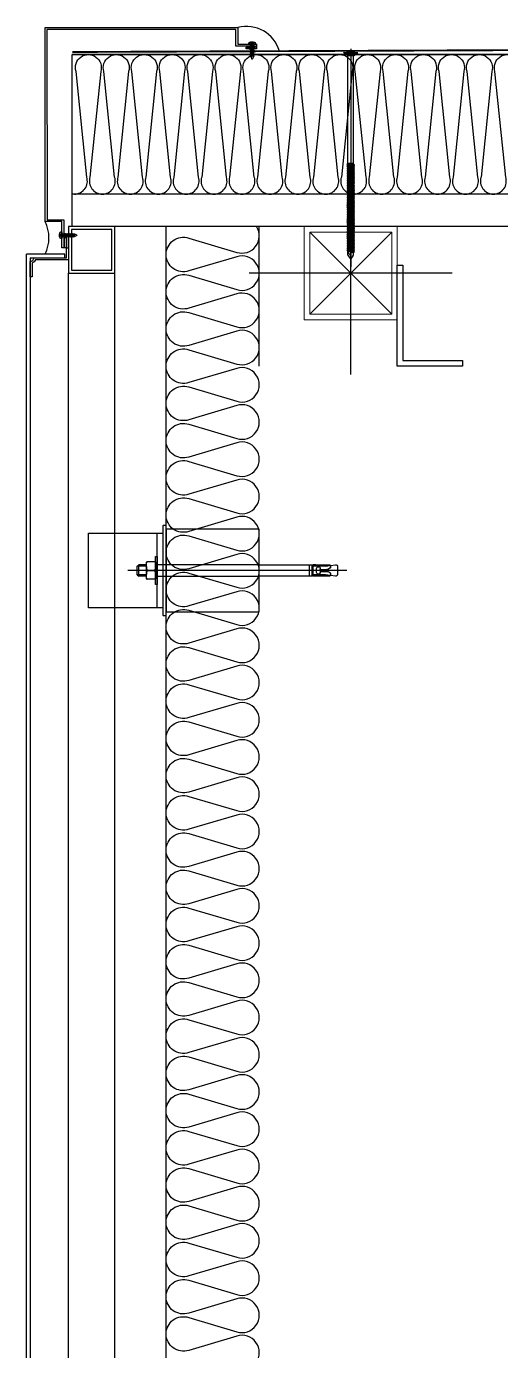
# Model space of a CAD drawing. Header units: millimetres. Extents: x -1320 to 172218, y -4077 to 50350.
# Drawn here: x 19750 to 20259, y 46892 to 48315 of the extents above; entities that cross this region are included whole.
import ezdxf

# ---------------------------------------------------------------- set-up
doc = ezdxf.new("R2010")
doc.units = ezdxf.units.MM
doc.header["$LTSCALE"] = 60
doc.linetypes.add('HIDDEN', pattern=[2, 1, -1])
for name, color, linetype in [('1', 1, 'Continuous'), ('4', 4, 'Continuous'), ('A-ETC-8', 8, 'Continuous'), ('A-FIN', 6, 'Continuous'), ('BOLT', 8, 'Continuous'), ('cen', 1, 'Continuous'), ('DIM', 7, 'Continuous'), ('FLASHING', 3, 'Continuous'), ('INSUL', 8, 'Continuous'), ('ISL', 251, 'Continuous'), ('PANEL', 7, 'Continuous'), ('각파이프', 4, 'Continuous')]:
    doc.layers.add(name, color=color, linetype=linetype)
doc.layers.add('A-WIN', color=4, linetype='Continuous', lineweight=9)
doc.layers.add('NOPLOT', color=191, linetype='Continuous', plot=False)

# ---------------------------------------------------------------- blocks, each defined once
blk = doc.blocks.new('A$Cae507117')
at = {"layer": 'A-ETC-8'}
for points in [[(-50, 0), (-50, -50), (0, -50), (0, 0)], [(-46.8, -3.2), (-46.8, -46.8), (-3.2, -46.8), (-3.2, -3.2)]]:
    blk.add_lwpolyline(points, close=True, dxfattribs=at)
blk = doc.blocks.new('sq100')
at = {"layer": 'A-WIN', "color": 1}
for p, q in [((6038.6, -597309.5), (6126.6, -597397.5)), ((6126.6, -597309.5), (6038.6, -597397.5))]:
    blk.add_line(p, q, dxfattribs=at)
at = {"layer": 'A-WIN'}
for points in [[(6032.6, -597303.5), (6132.6, -597303.5), (6132.6, -597403.5), (6032.6, -597403.5)], [(6038.6, -597309.5), (6126.6, -597309.5), (6126.6, -597397.5), (6038.6, -597397.5)]]:
    blk.add_lwpolyline(points, close=True, dxfattribs=at)
at = {"layer": 'NOPLOT'}
for p, q in [((6082.6, -597462.5), (6082.6, -597244.5)), ((5973.7, -597353.5), (6191.6, -597353.5))]:
    blk.add_line(p, q, dxfattribs=at)
blk = doc.blocks.new('sb-200 (flat)')
at = {"layer": 'BOLT'}
for p, q in [((-7.7, 210.4), (7.7, 210.4)), ((-3, 206.8), (-7.7, 210.4)), ((-2.7, 206.8), (-7.5, 210.4)), ((-3, 91.3), (-3, 206.8)), ((3, 206.8), (-3, 206.8)), ((2.7, 206.8), (7.5, 210.4)), ((3, 206.8), (7.7, 210.4)), ((3, 90.5), (3, 206.8)), ((4, 87.9), (-4, 91.3)), ((4, 86.1), (-4, 89.5)), ((4, 84.2), (-4, 87.7)), ((4, 82.4), (-4, 85.8)), ((-3, 91.5), (3, 91.5)), ((-3, 89.5), (-3, 90.5)), ((-3, 89.5), (-3, 90.5)), ((-3, 87.7), (-3, 88.7)), ((-3, 85.8), (-3, 86.9)), ((4, 89.7), (-0.1, 91.5)), ((3, 88.7), (3, 89.7)), ((3, 86.9), (3, 87.9)), ((3, 85), (3, 86.1)), ((4, 80.6), (-4, 84)), ((4, 78.7), (-4, 82.2)), ((4, 76.9), (-4, 80.3)), ((4, 75.1), (-4, 78.5)), ((4, 73.2), (-4, 76.7)), ((4, 71.4), (-4, 74.8)), ((4, 69.6), (-4, 73)), ((4, 67.7), (-4, 71.2)), ((-3, 84), (-3, 85)), ((-3, 82.2), (-3, 83.2)), ((-3, 80.3), (-3, 81.4)), ((-3, 78.5), (-3, 79.5)), ((-3, 76.7), (-3, 77.7)), ((-3, 74.8), (-3, 75.9)), ((-3, 73), (-3, 74)), ((-3, 71.2), (-3, 72.2)), ((3, 83.2), (3, 84.2)), ((3, 81.4), (3, 82.4)), ((3, 81.4), (3, 82.4)), ((3, 79.5), (3, 80.6)), ((3, 77.7), (3, 78.7)), ((3, 75.9), (3, 76.9)), ((3, 74), (3, 75.1)), ((3, 72.2), (3, 73.2)), ((3, 70.4), (3, 71.4)), ((4, 65.9), (-4, 69.3)), ((4, 64.1), (-4, 67.5)), ((4, 62.2), (-4, 65.7)), ((4, 60.4), (-4, 63.8)), ((4, 58.6), (-4, 62)), ((4, 56.7), (-4, 60.2)), ((4, 54.9), (-4, 58.3)), ((-3, 69.3), (-3, 70.4)), ((-3, 67.5), (-3, 68.5)), ((-3, 65.7), (-3, 66.7)), ((-3, 63.8), (-3, 64.9)), ((-3, 62), (-3, 63)), ((-3, 60.2), (-3, 61.2)), ((-3, 58.3), (-3, 59.4)), ((-3, 56.5), (-3, 57.5)), ((3, 68.6), (3, 69.6)), ((3, 66.7), (3, 67.7)), ((3, 64.9), (3, 65.9)), ((3, 63.1), (3, 64.1)), ((3, 61.2), (3, 62.2)), ((3, 59.4), (3, 60.4)), ((3, 57.6), (3, 58.6)), ((4, 53.1), (-4, 56.5)), ((4, 51.2), (-4, 54.7)), ((4, 49.4), (-4, 52.8)), ((4, 47.6), (-4, 51)), ((4, 45.8), (-4, 49.2)), ((4, 43.9), (-4, 47.3)), ((4, 42.1), (-4, 45.5)), ((4, 40.3), (-4, 43.7)), ((-3, 54.7), (-3, 55.7)), ((-3, 51), (-3, 52)), ((-3, 49.2), (-3, 50.2)), ((-3, 47.3), (-3, 48.4)), ((-3, 45.5), (-3, 46.5)), ((-3, 43.7), (-3, 44.7)), ((-3, 41.8), (-3, 42.9)), ((3, 55.7), (3, 56.7)), ((3, 53.9), (3, 54.9)), ((3, 52.1), (3, 53.1)), ((3, 50.2), (3, 51.2)), ((3, 48.4), (3, 49.4)), ((3, 46.6), (3, 47.6)), ((3, 44.7), (3, 45.8)), ((3, 42.9), (3, 43.9)), ((4, 38.4), (-4, 41.8)), ((4, 36.6), (-4, 40)), ((4, 34.8), (-4, 38.2)), ((4, 32.9), (-4, 36.3)), ((4, 31.1), (-4, 34.5)), ((4, 29.3), (-4, 32.7)), ((4, 27.4), (-4, 30.8)), ((4, 25.6), (-4, 29)), ((-3, 40), (-3, 41)), ((-3, 38.2), (-3, 39.2)), ((-3, 36.3), (-3, 37.4)), ((-3, 34.5), (-3, 35.5)), ((-3, 32.7), (-3, 33.7)), ((-3, 30.8), (-3, 31.9)), ((-3, 29), (-3, 30)), ((3, 41.1), (3, 42.1)), ((3, 39.2), (3, 40.3)), ((3, 37.4), (3, 38.4)), ((3, 35.6), (3, 36.6)), ((3, 33.7), (3, 34.8)), ((3, 31.9), (3, 32.9)), ((3, 30.1), (3, 31.1)), ((3, 28.2), (3, 29.3)), ((4, 23.8), (-4, 27.2)), ((4, 21.9), (-4, 25.3)), ((4, 20.1), (-4, 23.5)), ((4, 18.3), (-4, 21.7)), ((4, 16.4), (-4, 19.8)), ((4, 14.6), (-4, 18)), ((4, 12.8), (-4, 16.2)), ((4, 10.9), (-4, 14.3)), ((-3, 27.2), (-3, 28.2)), ((-3, 25.3), (-3, 26.4)), ((-3, 23.5), (-3, 24.5)), ((-3, 21.7), (-3, 22.7)), ((-3, 19.8), (-3, 20.9)), ((-3, 18), (-3, 19)), ((-3, 16.2), (-3, 17.2)), ((-3, 14.3), (-3, 15.4)), ((3, 26.4), (3, 27.4)), ((3, 24.6), (3, 25.6)), ((3, 22.7), (3, 23.8)), ((3, 20.9), (3, 21.9)), ((3, 19.1), (3, 20.1)), ((3, 17.2), (3, 18.3)), ((3, 15.4), (3, 16.4)), ((3, 13.6), (3, 14.6)), ((4, 9.1), (-4, 12.5)), ((4, 7.3), (-4, 10.7)), ((4, 5.4), (-4, 8.8)), ((4, 3.6), (-4, 7)), ((4, 1.8), (-4, 5.2)), ((4, -0.1), (-4, 3.3)), ((4, -1.9), (-4, 1.5)), ((-3, 12.5), (-3, 13.5)), ((-3, 10.7), (-3, 11.7)), ((-3, 8.8), (-3, 9.9)), ((-3, 7), (-3, 8)), ((-3, 5.2), (-3, 6.2)), ((-3, 3.3), (-3, 4.4)), ((-3, 1.5), (-3, 2.5)), ((-3, -0.3), (-3, 0.7)), ((4, 7.3), (-0.1, 9)), ((3, 11.7), (3, 12.8)), ((3, 9.9), (3, 10.9)), ((3, 8.1), (3, 9.1)), ((3, 6.2), (3, 7.3)), ((3, 4.4), (3, 5.4)), ((3, 2.6), (3, 3.6)), ((3, 0.7), (3, 1.8)), ((4, -3.7), (-4, -0.3)), ((-1.1, -3.4), (-4, -2.2)), ((-3, -2.2), (-3, -1.1)), ((-3, -7.2), (-3, -3)), ((3, -1.1), (3, -0.1)), ((3, -2.9), (3, -1.9)), ((3, -7.2), (3, -3.7))]:
    blk.add_line(p, q, dxfattribs=at)
at = {"layer": 'BOLT', "linetype": 'HIDDEN'}
for q in [(-0.5, 209.4), (0.5, 209.4)]:
    blk.add_line((0, 210.4), q, dxfattribs=at)
for points in [[(0.5, 209.4), (4.5, 209.4), (4.5, 210.4), (-4.5, 210.4), (-4.5, 209.4), (-0.5, 209.4)], [(0.5, 210.4), (-0.5, 210.4)], [(-0.5, 209.4), (-0.5, 207.4), (0.5, 207.4), (0.5, 209.4)]]:
    blk.add_lwpolyline(points, dxfattribs=at)
at = {"layer": 'BOLT'}
for points in [[(-4, 91.3), (-3, 90.5), (3, 87.9), (4, 87.9), (3, 88.7), (-3, 91.3)], [(-4, 89.5), (-3, 88.7), (3, 86.1), (4, 86.1), (3, 86.9), (-3, 89.5)], [(-4, 87.7), (-3, 86.9), (3, 84.2), (4, 84.2), (3, 85), (-3, 87.7)], [(-4, 85.8), (-3, 85), (3, 82.4), (4, 82.4), (3, 83.2), (-3, 85.8)], [(-0.1, 91.5), (0.9, 90.7), (3, 89.7), (4, 89.7), (3, 90.5), (0.9, 91.5)], [(-4, 84), (-3, 83.2), (3, 80.6), (4, 80.6), (3, 81.4), (-3, 84)], [(-4, 82.2), (-3, 81.4), (3, 78.7), (4, 78.7), (3, 79.5), (-3, 82.2)], [(-4, 80.3), (-3, 79.5), (3, 76.9), (4, 76.9), (3, 77.7), (-3, 80.3)], [(-4, 78.5), (-3, 77.7), (3, 75.1), (4, 75.1), (3, 75.9), (-3, 78.5)], [(-4, 76.7), (-3, 75.9), (3, 73.2), (4, 73.2), (3, 74), (-3, 76.7)], [(-4, 74.8), (-3, 74), (3, 71.4), (4, 71.4), (3, 72.2), (-3, 74.8)], [(-4, 73), (-3, 72.2), (3, 69.6), (4, 69.6), (3, 70.4), (-3, 73)], [(-4, 71.2), (-3, 70.4), (3, 67.7), (4, 67.7), (3, 68.6), (-3, 71.2)], [(-4, 69.3), (-3, 68.5), (3, 65.9), (4, 65.9), (3, 66.7), (-3, 69.3)], [(-4, 67.5), (-3, 66.7), (3, 64.1), (4, 64.1), (3, 64.9), (-3, 67.5)], [(-4, 65.7), (-3, 64.9), (3, 62.2), (4, 62.2), (3, 63.1), (-3, 65.7)], [(-4, 63.8), (-3, 63), (3, 60.4), (4, 60.4), (3, 61.2), (-3, 63.8)], [(-4, 62), (-3, 61.2), (3, 58.6), (4, 58.6), (3, 59.4), (-3, 62)], [(-4, 60.2), (-3, 59.4), (3, 56.7), (4, 56.7), (3, 57.6), (-3, 60.2)], [(-4, 58.3), (-3, 57.5), (3, 54.9), (4, 54.9), (3, 55.7), (-3, 58.3)], [(-4, 56.5), (-3, 55.7), (3, 53.1), (4, 53.1), (3, 53.9), (-3, 56.5)], [(-4, 54.7), (-3, 53.9), (3, 51.2), (4, 51.2), (3, 52.1), (-3, 54.7)], [(-4, 52.8), (-3, 52), (3, 49.4), (4, 49.4), (3, 50.2), (-3, 52.8)], [(-4, 51), (-3, 50.2), (3, 47.6), (4, 47.6), (3, 48.4), (-3, 51)], [(-4, 49.2), (-3, 48.4), (3, 45.8), (4, 45.8), (3, 46.6), (-3, 49.2)], [(-4, 47.3), (-3, 46.5), (3, 43.9), (4, 43.9), (3, 44.7), (-3, 47.3)], [(-4, 45.5), (-3, 44.7), (3, 42.1), (4, 42.1), (3, 42.9), (-3, 45.5)], [(-4, 43.7), (-3, 42.9), (3, 40.3), (4, 40.3), (3, 41.1), (-3, 43.7)], [(-4, 41.8), (-3, 41), (3, 38.4), (4, 38.4), (3, 39.2), (-3, 41.8)], [(-4, 40), (-3, 39.2), (3, 36.6), (4, 36.6), (3, 37.4), (-3, 40)], [(-4, 38.2), (-3, 37.4), (3, 34.8), (4, 34.8), (3, 35.6), (-3, 38.2)], [(-4, 36.3), (-3, 35.5), (3, 32.9), (4, 32.9), (3, 33.7), (-3, 36.3)], [(-4, 34.5), (-3, 33.7), (3, 31.1), (4, 31.1), (3, 31.9), (-3, 34.5)], [(-4, 32.7), (-3, 31.9), (3, 29.3), (4, 29.3), (3, 30.1), (-3, 32.7)], [(-4, 30.8), (-3, 30), (3, 27.4), (4, 27.4), (3, 28.2), (-3, 30.8)], [(-4, 29), (-3, 28.2), (3, 25.6), (4, 25.6), (3, 26.4), (-3, 29)], [(-4, 27.2), (-3, 26.4), (3, 23.8), (4, 23.8), (3, 24.6), (-3, 27.2)], [(-4, 25.3), (-3, 24.5), (3, 21.9), (4, 21.9), (3, 22.7), (-3, 25.3)], [(-4, 23.5), (-3, 22.7), (3, 20.1), (4, 20.1), (3, 20.9), (-3, 23.5)], [(-4, 21.7), (-3, 20.9), (3, 18.3), (4, 18.3), (3, 19.1), (-3, 21.7)], [(-4, 19.8), (-3, 19), (3, 16.4), (4, 16.4), (3, 17.2), (-3, 19.8)], [(-4, 18), (-3, 17.2), (3, 14.6), (4, 14.6), (3, 15.4), (-3, 18)], [(-4, 16.2), (-3, 15.4), (3, 12.8), (4, 12.8), (3, 13.6), (-3, 16.2)], [(-4, 14.3), (-3, 13.5), (3, 10.9), (4, 10.9), (3, 11.7), (-3, 14.3)], [(-4, 12.5), (-3, 11.7), (3, 9.1), (4, 9.1), (3, 9.9), (-3, 12.5)], [(-4, 10.7), (-3, 9.9), (3, 7.3), (4, 7.3), (3, 8.1), (-3, 10.7)], [(-4, 8.8), (-3, 8), (3, 5.4), (4, 5.4), (3, 6.2), (-3, 8.8)], [(-4, 7), (-3, 6.2), (3, 3.6), (4, 3.6), (3, 4.4), (-3, 7)], [(-4, 5.2), (-3, 4.4), (3, 1.8), (4, 1.8), (3, 2.6), (-3, 5.2)], [(-4, 3.3), (-3, 2.5), (3, -0.1), (4, -0.1), (3, 0.7), (-3, 3.3)], [(-4, 1.5), (-3, 0.7), (3, -1.9), (4, -1.9), (3, -1.1), (-3, 1.5)], [(-4, -0.3), (-3, -1.1), (3, -3.7), (4, -3.7), (3, -2.9), (-3, -0.3)], [(-4, -2.2), (-3, -3), (-2.1, -3.4), (-1.1, -3.4), (-2.1, -2.6), (-3, -2.2)]]:
    blk.add_lwpolyline(points, close=True, dxfattribs=at)
for points in [[(-3, 89.9), (-4, 89.5), (-3, 90.3)], [(-3, 88.1), (-4, 87.7), (-3, 88.5)], [(-3, 86.2), (-4, 85.8), (-3, 86.6)], [(3, 89.3), (4, 89.7), (3, 88.9)], [(3, 89.3), (4, 89.7), (3, 88.9)], [(3, 87.5), (4, 87.9), (3, 87.1)], [(3, 87.5), (4, 87.9), (3, 87.1)], [(3, 85.7), (4, 86.1), (3, 85.3)], [(3, 85.7), (4, 86.1), (3, 85.3)], [(-3, 84.4), (-4, 84), (-3, 84.8)], [(-3, 82.6), (-4, 82.2), (-3, 83)], [(-3, 80.7), (-4, 80.3), (-3, 81.1)], [(-3, 78.9), (-4, 78.5), (-3, 79.3)], [(-3, 77.1), (-4, 76.7), (-3, 77.5)], [(-3, 75.2), (-4, 74.8), (-3, 75.6)], [(-3, 73.4), (-4, 73), (-3, 73.8)], [(-3, 71.6), (-4, 71.2), (-3, 72)], [(3, 83.8), (4, 84.2), (3, 83.4)], [(3, 83.8), (4, 84.2), (3, 83.4)], [(3, 82), (4, 82.4), (3, 81.6)], [(3, 82), (4, 82.4), (3, 81.6)], [(3, 80.2), (4, 80.6), (3, 79.8)], [(3, 80.2), (4, 80.6), (3, 79.8)], [(3, 78.3), (4, 78.7), (3, 77.9)], [(3, 78.3), (4, 78.7), (3, 77.9)], [(3, 76.5), (4, 76.9), (3, 76.1)], [(3, 76.5), (4, 76.9), (3, 76.1)], [(3, 74.7), (4, 75.1), (3, 74.3)], [(3, 74.7), (4, 75.1), (3, 74.3)], [(3, 72.8), (4, 73.2), (3, 72.4)], [(3, 72.8), (4, 73.2), (3, 72.4)], [(3, 71), (4, 71.4), (3, 70.6)], [(3, 71), (4, 71.4), (3, 70.6)], [(-3, 69.7), (-4, 69.3), (-3, 70.1)], [(-3, 67.9), (-4, 67.5), (-3, 68.3)], [(-3, 66.1), (-4, 65.7), (-3, 66.5)], [(-3, 64.2), (-4, 63.8), (-3, 64.6)], [(-3, 62.4), (-4, 62), (-3, 62.8)], [(-3, 60.6), (-4, 60.2), (-3, 61)], [(-3, 58.7), (-4, 58.3), (-3, 59.1)], [(-3, 56.9), (-4, 56.5), (-3, 57.3)], [(3, 69.2), (4, 69.6), (3, 68.8)], [(3, 69.2), (4, 69.6), (3, 68.8)], [(3, 67.3), (4, 67.7), (3, 66.9)], [(3, 67.3), (4, 67.7), (3, 66.9)], [(3, 65.5), (4, 65.9), (3, 65.1)], [(3, 65.5), (4, 65.9), (3, 65.1)], [(3, 63.7), (4, 64.1), (3, 63.3)], [(3, 63.7), (4, 64.1), (3, 63.3)], [(3, 61.8), (4, 62.2), (3, 61.4)], [(3, 61.8), (4, 62.2), (3, 61.4)], [(3, 60), (4, 60.4), (3, 59.6)], [(3, 60), (4, 60.4), (3, 59.6)], [(3, 58.2), (4, 58.6), (3, 57.8)], [(3, 58.2), (4, 58.6), (3, 57.8)], [(-3, 55.1), (-4, 54.7), (-3, 55.5)], [(-3, 53.2), (-4, 52.8), (-3, 53.6)], [(-3, 51.4), (-4, 51), (-3, 51.8)], [(-3, 49.6), (-4, 49.2), (-3, 50)], [(-3, 47.7), (-4, 47.3), (-3, 48.1)], [(-3, 45.9), (-4, 45.5), (-3, 46.3)], [(-3, 44.1), (-4, 43.7), (-3, 44.5)], [(3, 56.3), (4, 56.7), (3, 55.9)], [(3, 56.3), (4, 56.7), (3, 55.9)], [(3, 54.5), (4, 54.9), (3, 54.1)], [(3, 54.5), (4, 54.9), (3, 54.1)], [(3, 52.7), (4, 53.1), (3, 52.3)], [(3, 52.7), (4, 53.1), (3, 52.3)], [(3, 50.8), (4, 51.2), (3, 50.4)], [(3, 50.8), (4, 51.2), (3, 50.4)], [(3, 49), (4, 49.4), (3, 48.6)], [(3, 49), (4, 49.4), (3, 48.6)], [(3, 47.2), (4, 47.6), (3, 46.8)], [(3, 47.2), (4, 47.6), (3, 46.8)], [(3, 45.3), (4, 45.8), (3, 44.9)], [(3, 45.3), (4, 45.8), (3, 44.9)], [(3, 43.5), (4, 43.9), (3, 43.1)], [(3, 43.5), (4, 43.9), (3, 43.1)], [(-3, 42.2), (-4, 41.8), (-3, 42.6)], [(-3, 40.4), (-4, 40), (-3, 40.8)], [(-3, 38.6), (-4, 38.2), (-3, 39)], [(-3, 36.7), (-4, 36.3), (-3, 37.1)], [(-3, 34.9), (-4, 34.5), (-3, 35.3)], [(-3, 33.1), (-4, 32.7), (-3, 33.5)], [(-3, 31.2), (-4, 30.8), (-3, 31.6)], [(-3, 29.4), (-4, 29), (-3, 29.8)], [(3, 41.7), (4, 42.1), (3, 41.3)], [(3, 41.7), (4, 42.1), (3, 41.3)], [(3, 39.8), (4, 40.3), (3, 39.4)], [(3, 39.8), (4, 40.3), (3, 39.4)], [(3, 38), (4, 38.4), (3, 37.6)], [(3, 38), (4, 38.4), (3, 37.6)], [(3, 36.2), (4, 36.6), (3, 35.8)], [(3, 36.2), (4, 36.6), (3, 35.8)], [(3, 34.4), (4, 34.8), (3, 33.9)], [(3, 34.4), (4, 34.8), (3, 33.9)], [(3, 32.5), (4, 32.9), (3, 32.1)], [(3, 32.5), (4, 32.9), (3, 32.1)], [(3, 30.7), (4, 31.1), (3, 30.3)], [(3, 30.7), (4, 31.1), (3, 30.3)], [(3, 28.9), (4, 29.3), (3, 28.4)], [(3, 28.9), (4, 29.3), (3, 28.4)], [(-3, 27.6), (-4, 27.2), (-3, 28)], [(-3, 25.7), (-4, 25.3), (-3, 26.1)], [(-3, 23.9), (-4, 23.5), (-3, 24.3)], [(-3, 22.1), (-4, 21.7), (-3, 22.5)], [(-3, 20.2), (-4, 19.8), (-3, 20.6)], [(-3, 18.4), (-4, 18), (-3, 18.8)], [(-3, 16.6), (-4, 16.2), (-3, 17)], [(-3, 14.7), (-4, 14.3), (-3, 15.1)], [(3, 27), (4, 27.4), (3, 26.6)], [(3, 27), (4, 27.4), (3, 26.6)], [(3, 25.2), (4, 25.6), (3, 24.8)], [(3, 25.2), (4, 25.6), (3, 24.8)], [(3, 23.4), (4, 23.8), (3, 23)], [(3, 23.4), (4, 23.8), (3, 23)], [(3, 21.5), (4, 21.9), (3, 21.1)], [(3, 21.5), (4, 21.9), (3, 21.1)], [(3, 19.7), (4, 20.1), (3, 19.3)], [(3, 19.7), (4, 20.1), (3, 19.3)], [(3, 17.9), (4, 18.3), (3, 17.5)], [(3, 17.9), (4, 18.3), (3, 17.5)], [(3, 16), (4, 16.4), (3, 15.6)], [(3, 16), (4, 16.4), (3, 15.6)], [(3, 14.2), (4, 14.6), (3, 13.8)], [(3, 14.2), (4, 14.6), (3, 13.8)], [(-3, 12.9), (-4, 12.5), (-3, 13.3)], [(-3, 11.1), (-4, 10.7), (-3, 11.5)], [(-3, 9.2), (-4, 8.8), (-3, 9.6)], [(-3, 7.4), (-4, 7), (-3, 7.8)], [(-3, 5.6), (-4, 5.2), (-3, 6)], [(-3, 3.7), (-4, 3.3), (-3, 4.1)], [(-3, 1.9), (-4, 1.5), (-3, 2.3)], [(-3, 0.1), (-4, -0.3), (-3, 0.5)], [(3, 12.4), (4, 12.8), (3, 12)], [(3, 12.4), (4, 12.8), (3, 12)], [(3, 10.5), (4, 10.9), (3, 10.1)], [(3, 10.5), (4, 10.9), (3, 10.1)], [(3, 8.7), (4, 9.1), (3, 8.3)], [(3, 8.7), (4, 9.1), (3, 8.3)], [(3, 6.9), (4, 7.3), (3, 6.5)], [(3, 6.9), (4, 7.3), (3, 6.5)], [(3, 6.9), (4, 7.3), (3, 6.5)], [(3, 6.9), (4, 7.3), (3, 6.5)], [(3, 5), (4, 5.4), (3, 4.6)], [(3, 5), (4, 5.4), (3, 4.6)], [(3, 3.2), (4, 3.6), (3, 2.8)], [(3, 3.2), (4, 3.6), (3, 2.8)], [(3, 1.4), (4, 1.8), (3, 1)], [(3, 1.4), (4, 1.8), (3, 1)], [(-3, -1.8), (-4, -2.2), (-3, -1.4)], [(3, -5.2), (-1.1, -3.4), (-3, -4.5), (-0.7, -7), (0, -12)], [(-3, -7.2), (0, -12), (3, -7.2)], [(3, -0.5), (4, -0.1), (3, -0.9)], [(3, -0.5), (4, -0.1), (3, -0.9)], [(3, -2.3), (4, -1.9), (3, -2.7)], [(3, -2.3), (4, -1.9), (3, -2.7)], [(3, -4.1), (4, -3.7), (3, -4.5)], [(3, -4.1), (4, -3.7), (3, -4.5)]]:
    blk.add_lwpolyline(points, dxfattribs=at)
at = {"layer": 'cen'}
blk.add_line((0, 214.4), (0, -20), dxfattribs=at)
blk = doc.blocks.new('BBCCCVV')
at = {"layer": '1', "ltscale": 0.2}
for p, q in [((-1.5, 0), (-1.5, -1.3)), ((1.5, 0), (1.5, -0.7)), ((-2, -1.5), (-1.5, -1.3)), ((-2, -1.5), (2, -2.1)), ((-2, -1.6), (-1.5, -1.8)), ((-2, -1.6), (1.9, -2.2)), ((-2, -2.7), (-1.5, -2.5)), ((-2, -2.7), (2, -3.4)), ((-2, -2.8), (-1.5, -3)), ((-2, -2.8), (1.9, -3.5)), ((-2, -3.9), (-1.5, -3.7)), ((-2, -3.9), (2, -4.6)), ((-2, -4), (-1.5, -4.2)), ((-2, -4), (1.9, -4.7)), ((-2, -5.2), (-1.5, -5)), ((-2, -5.2), (2, -5.8)), ((-2, -5.3), (-1.5, -5.5)), ((-2, -5.3), (1.9, -5.9)), ((-2, -6.4), (-1.5, -6.2)), ((-2, -6.4), (2, -7.1)), ((-2, -6.5), (-1.5, -6.7)), ((-2, -6.5), (1.9, -7.2)), ((-2, -7.6), (-1.5, -7.4)), ((-2, -7.6), (2, -8.3)), ((-2, -7.7), (-1.5, -7.9)), ((-2, -7.7), (1.9, -8.4)), ((-2, -8.9), (-1.5, -8.7)), ((-2, -8.9), (2, -9.5)), ((-2, -9), (-1.5, -9.2)), ((-2, -9), (1.9, -9.6)), ((-2, -10.1), (-1.5, -9.9)), ((-2, -10.1), (2, -10.8)), ((-2, -10.2), (-1.5, -10.4)), ((-2, -10.2), (1.9, -10.9)), ((-2, -11.3), (-1.5, -11.1)), ((-2, -11.3), (2, -12)), ((-2, -11.4), (-1.5, -11.6)), ((-2, -11.4), (1.9, -12.1)), ((-2, -12.6), (-1.5, -12.4)), ((-2, -12.6), (1.5, -13.2)), ((-2, -12.7), (-1.5, -12.9)), ((-2, -12.7), (1.3, -13.2)), ((-1.5, -1.3), (1.5, -1.9)), ((-1.5, -1.8), (-1.5, -2.5)), ((-1.5, -1.8), (1.5, -2.4)), ((-1.5, -2.5), (1.5, -3.1)), ((-1.5, -3), (-1.5, -3.7)), ((-1.5, -3), (1.5, -3.6)), ((-1.5, -3.7), (1.5, -4.4)), ((-1.5, -4.2), (-1.5, -5)), ((-1.5, -4.2), (1.5, -4.9)), ((-1.5, -5), (1.5, -5.6)), ((-1.5, -5.5), (-1.5, -6.2)), ((-1.5, -5.5), (1.5, -6.1)), ((-1.5, -6.2), (1.5, -6.8)), ((-1.5, -6.7), (-1.5, -7.4)), ((-1.5, -6.7), (1.5, -7.3)), ((-1.5, -7.4), (1.5, -8.1)), ((-1.5, -7.9), (-1.5, -8.7)), ((-1.5, -7.9), (1.5, -8.6)), ((-1.5, -8.7), (1.5, -9.3)), ((-1.5, -9.2), (-1.5, -9.9)), ((-1.5, -9.2), (1.5, -9.8)), ((-1.5, -9.9), (1.5, -10.5)), ((-1.5, -10.4), (-1.5, -11.1)), ((-1.5, -10.4), (1.5, -11)), ((-1.5, -11.1), (1.5, -11.8)), ((-1.5, -11.6), (-1.5, -12.4)), ((-1.5, -11.6), (1.5, -12.3)), ((-1.5, -12.4), (1.5, -13)), ((-1.5, -12.9), (-1.5, -13.4)), ((-1.5, -12.9), (0, -13.2)), ((-1.5, -13.4), (-0.4, -15.8)), ((-0.1, -0.5), (2, -0.9)), ((-0.1, -0.5), (1.5, -0.7)), ((-0.1, -0.7), (1.9, -1)), ((-0.1, -0.7), (1.5, -1.2)), ((1.5, -13.2), (0, -13.2)), ((1.5, -13.4), (0.4, -15.8)), ((2, -0.8), (1.5, -0.7)), ((2, -1), (1.5, -1.2)), ((1.5, -1.2), (1.5, -1.9)), ((2, -2.1), (1.5, -1.9)), ((2, -2.2), (1.5, -2.4)), ((1.5, -2.4), (1.5, -3.1)), ((2, -3.3), (1.5, -3.1)), ((2, -3.4), (1.5, -3.6)), ((1.5, -3.6), (1.5, -4.4)), ((2, -4.6), (1.5, -4.4)), ((2, -4.7), (1.5, -4.9)), ((1.5, -4.9), (1.5, -5.6)), ((2, -5.8), (1.5, -5.6)), ((2, -5.9), (1.5, -6.1)), ((1.5, -6.1), (1.5, -6.8)), ((2, -7), (1.5, -6.8)), ((2, -7.1), (1.5, -7.3)), ((1.5, -7.3), (1.5, -8.1)), ((2, -8.3), (1.5, -8.1)), ((2, -8.4), (1.5, -8.6)), ((1.5, -8.6), (1.5, -9.3)), ((2, -9.5), (1.5, -9.3)), ((2, -9.6), (1.5, -9.8)), ((1.5, -9.8), (1.5, -10.5)), ((2, -10.7), (1.5, -10.5)), ((2, -10.8), (1.5, -11)), ((1.5, -11), (1.5, -11.8)), ((2, -12), (1.5, -11.8)), ((2, -12.1), (1.5, -12.3)), ((1.5, -12.3), (1.5, -13.4))]:
    blk.add_line(p, q, dxfattribs=at)
blk.add_lwpolyline([(-3.5, 0), (3.5, 0), (3.5, 1, 0.336479), (2.5, 2.2, 0.138717), (-2.5, 2.2, 0.336479), (-3.5, 1)], format="xyb", close=True, dxfattribs=at)
blk.add_lwpolyline([(2.5, 2.2), (2.3, 2), (2.1, 2), (1.8, 1.9), (1.5, 2), (1.3, 2), (1, 2.1), (0.8, 2.1), (0.7, 2.1), (0.6, 2.1), (0.5, 2), (0.5, 1.8), (0.5, 1.6), (0.5, 1.4), (0.5, 1.2), (0.5, 1), (0.5, 0.8), (0.4, 0.7), (0.3, 0.6), (0.1, 0.6), (0, 0.5), (-0.1, 0.6), (-0.3, 0.6), (-0.4, 0.7), (-0.5, 0.8), (-0.5, 1), (-0.5, 1.2), (-0.5, 1.4), (-0.5, 1.6), (-0.5, 1.8), (-0.5, 2), (-0.6, 2.1), (-0.7, 2.1), (-0.8, 2.1), (-1, 2.1), (-1.3, 2), (-1.5, 2), (-1.8, 1.9), (-2.1, 2), (-2.3, 2), (-2.5, 2.2)], dxfattribs=at)
for centre, radius, start, end in [((-1.9, -1.5), 0.0925, 150.0754, 220.1339), ((-1.9, -2.8), 0.0925, 150.0754, 220.1339), ((-1.9, -4), 0.0925, 150.0754, 220.1339), ((-1.9, -5.2), 0.0925, 150.0754, 220.1339), ((-1.9, -6.5), 0.0925, 150.0754, 220.1339), ((-1.9, -7.7), 0.0925, 150.0754, 220.1339), ((-1.9, -8.9), 0.0925, 150.0754, 220.1339), ((-1.9, -10.2), 0.0925, 150.0754, 220.1339), ((-1.9, -11.4), 0.0925, 150.0754, 220.1339), ((-1.9, -12.6), 0.0925, 150.0754, 220.1339), ((0, -0.6), 0.0602, 110.6851, 229.2729), ((1.9, -0.9), 0.0925, 330.0754, 40.1339), ((1.9, -2.2), 0.0925, 330.0754, 40.1339), ((1.9, -3.4), 0.0925, 330.0754, 40.1339), ((1.9, -4.6), 0.0925, 330.0754, 40.1339), ((1.9, -5.8), 0.0925, 330.0754, 40.1339), ((1.9, -7.1), 0.0925, 330.0754, 40.1339), ((1.9, -8.3), 0.0925, 330.0754, 40.1339), ((1.9, -9.5), 0.0925, 330.0754, 40.1339), ((1.9, -10.8), 0.0925, 330.0754, 40.1339), ((1.9, -12), 0.0925, 330.0754, 40.1339), ((0, -15.5), 0.46, 215.1627, 324.8373)]:
    blk.add_arc(centre, radius, start, end, dxfattribs=at)
blk = doc.blocks.new('너트 M12')
for p, q in [((-9, 0), (9, 0)), ((-9.5, -9), (-9.5, -0.5)), ((9, -9.5), (-9, -9.5)), ((0, -8.3), (0, -1.2)), ((9.5, -0.5), (9.5, -9))]:
    blk.add_line(p, q)
for centre, start, end in [((-9, -0.5), 90, 180), ((-9, -9), 180, 270), ((9, -0.5), 0, 90), ((9, -9), 270, 0)]:
    blk.add_arc(centre, 0.5, start, end)
at = {"extrusion": (0, 0, -1)}
for centre, major_axis, ratio, start_param, end_param in [((-4.8, -0.9), (-4.75, 0.31), 0.185359, -0.024388, 3.141593), ((4.8, -0.9), (4.75, 0.31), 0.185108, 3.141593, 6.30754), ((-4.8, -8.6), (4.75, 0.31), 0.187111, 0, 3.166211), ((4.8, -8.6), (-4.75, 0.31), 0.185991, 3.117121, 6.283185)]:
    blk.add_ellipse(centre, major_axis=major_axis, ratio=ratio, start_param=start_param, end_param=end_param, dxfattribs=at)
blk = doc.blocks.new('A$C4fb6b26a')
at = {"layer": 'A-ETC-8'}
for p, q in [((-80, 0), (-80, -80)), ((-277.5, -40), (-42.5, -40)), ((-267.5, -35.5), (-267.5, -44.5)), ((-265.5, -34), (-266, -34)), ((-254.5, -35.5), (-265.5, -34)), ((-260.1, -34.8), (-260.1, -36.5)), ((-259.6, -37.3), (-257.8, -38.5)), ((-259.6, -42.7), (-257.8, -41.5)), ((-244.1, -33.8), (-259.1, -33.8)), ((-249.6, -39), (-256.2, -39)), ((-249.6, -41), (-256.2, -41)), ((-254.5, -35.5), (-240.5, -35.5)), ((-249.1, -38.5), (-249.1, -38)), ((-249.1, -42), (-249.1, -41.5)), ((-245.1, -42), (-245.1, -38)), ((-244.1, -33.8), (-241.1, -33.8)), ((-241.1, -33.8), (-241.1, -46.2)), ((-240.5, -46), (-240.5, -34)), ((-237.5, -34), (-240.5, -34)), ((-237.5, -46), (-237.5, -34)), ((-183.5, -34), (-237.5, -34)), ((-183.5, -34), (-74, -34)), ((-62.5, -34), (-54, -34)), ((-62.5, -35.5), (-52.5, -35.5)), ((-54, -46), (-54, -34)), ((-52.5, -35.5), (-54, -34)), ((-52.5, -44.5), (-52.5, -35.5)), ((-266, -46), (-265.5, -46)), ((-265.5, -46), (-254.5, -44.5)), ((-260.1, -43.5), (-260.1, -45.2)), ((-259.1, -46.2), (-244.1, -46.2)), ((-254.5, -44.5), (-240.5, -44.5)), ((-244.1, -46.2), (-241.1, -46.2)), ((-240.5, -46), (-237.5, -46)), ((-237.5, -46), (-183.5, -46)), ((-74, -46), (-183.5, -46)), ((-62.7, -44.5), (-52.5, -44.5)), ((-62.5, -46), (-54, -46)), ((-52.5, -44.5), (-54, -46))]:
    blk.add_line(p, q, dxfattribs=at)
for points in [[(-83.5, 4.5), (-83.5, -84.5), (-183.5, -84.5), (-183.5, 4.5)], [(-80, -80), (-74, -80), (-74, 0), (-80, 0)], [(-74, -25), (-74, -55), (-72, -55), (-72, -25)]]:
    blk.add_lwpolyline(points, close=True, dxfattribs=at)
blk.add_lwpolyline([(-80, 7.5), (-80, -87.5, -0.414214), (-81, -88.5), (-83.5, -88.5), (-83.5, 8.5), (-81, 8.5, -0.414214)], format="xyb", close=True, dxfattribs=at)
blk.add_lwpolyline([(-80, -80), (0, -80), (0, 0), (-80, 0)], dxfattribs=at)
for centre, radius, start, end in [((-266, -35.5), 1.5, 90, 180), ((-259.1, -34.8), 1, 90, 180), ((-259.1, -36.5), 1, 180, 236.3099), ((-256.2, -36), 3, 236.3099, 270), ((-256.2, -44), 3, 90, 123.6901), ((-249.6, -38.5), 0.5, 270, 0), ((-249.6, -41.5), 0.5, 0, 90), ((-247.1, -38), 2, 90, 180), ((-247.1, -42), 2, 180, 270), ((-247.1, -38), 2, 0, 90), ((-247.1, -42), 2, 270, 0), ((-266, -44.5), 1.5, 180, 270), ((-259.1, -43.5), 1, 123.6901, 180), ((-259.1, -45.2), 1, 180, 270)]:
    blk.add_arc(centre, radius, start, end, dxfattribs=at)
at = {"layer": 'A-ETC-8', "xscale": -1, "rotation": 90}
blk.add_blockref('너트 M12', (-72, -40), dxfattribs=at)

msp = doc.modelspace()

# ---------------------------------------------------------------- linework, layer by layer
at = {"layer": '4', "const_width": 2, "elevation": 0}
msp.add_lwpolyline([(20605, 48291.1), (19799.1, 48287.7)], dxfattribs=at)
at = {"layer": '4'}
msp.add_arc((19986.1, 48278.1, 0), 37.1, 16.6023, 104.2443, dxfattribs=at)
at = {"layer": 'A-ETC-8'}
for p, q in [((19795, 45995.4, 0), (19795, 48050, 0)), ((19845, 45995.4, 0), (19845, 48050, 0))]:
    msp.add_line(p, q, dxfattribs=at)
at = {"layer": 'A-ETC-8', "elevation": 0}
msp.add_lwpolyline([(19758, 48066.5), (19793, 48066.5), (19793, 48077.4), (19795, 48077.4), (19795, 48064.5), (19759.7, 48064.5, -0.226541), (19756, 48060.8), (19756, 48046.1), (19754, 48046.1), (19754, 48062.5, 0.414214)], format="xyb", close=True, dxfattribs=at)
at = {"layer": 'A-ETC-8'}
msp.add_arc((19734.5, 48088, 0), 39.6, 333.7791, 26.2209, dxfattribs=at)
at = {"layer": 'A-FIN', "elevation": 0}
for points in [[(19750, 45952.4), (19750, 48070.5)], [(19754, 48066.5), (19791, 48066.5), (19791, 48066.5), (19791, 48070.5), (19750, 48070.5)], [(19754, 48066.5), (19754, 45956.4)]]:
    msp.add_lwpolyline(points, dxfattribs=at)
at = {"layer": 'FLASHING', "elevation": 0}
msp.add_lwpolyline([(19770, 48314), (19977, 48314), (19977, 48296), (19997, 48296), (19997, 48291), (19986, 48291), (19986, 48293), (19996, 48293), (19996, 48294), (19975, 48294), (19975, 48312), (19771.9, 48312), (19772.1, 48107.4), (19790, 48107.4), (19790, 48088.4), (19790, 48078.4), (19791, 48078.4), (19791, 48088.4), (19793, 48088.4), (19793, 48077.4), (19788, 48077.4), (19788, 48088.4), (19788, 48105.4), (19770, 48105.4), (19770, 48314)], dxfattribs=at)
at = {"layer": 'INSUL'}
for p, q in [((19900, 45950), (19900, 48100.5, 0)), ((20000, 47950), (20000, 48100))]:
    msp.add_line(p, q, dxfattribs=at)
at = {"layer": 'ISL', "elevation": 0}
for points in [[(19801.5, 48135, 0.509267), (19814.7, 48153.2), (19803.2, 48266.8, -1.372593), (19829.7, 48266.8), (19818.2, 48153.2, 0.509267), (19831.5, 48135, 0.509267), (19844.7, 48153.2), (19833.2, 48266.8, -1.372593), (19859.7, 48266.8), (19848.2, 48153.2, 0.509267), (19861.5, 48135, 0.509267), (19874.7, 48153.2), (19863.2, 48266.8, -1.372593), (19889.7, 48266.8), (19878.2, 48153.2, 0.509267), (19891.5, 48135, 0.509267), (19904.7, 48153.2), (19893.2, 48266.8, -1.372593), (19919.7, 48266.8), (19908.2, 48153.2, 0.509267), (19921.5, 48135, 0.509267), (19934.7, 48153.2), (19923.2, 48266.8, -1.372593), (19949.7, 48266.8), (19938.2, 48153.2, 0.509267), (19951.5, 48135, 0.509267), (19964.7, 48153.2), (19953.2, 48266.8, -1.372593), (19979.7, 48266.8), (19968.2, 48153.2, 0.509267), (19981.5, 48135, 0.509267), (19994.7, 48153.2), (19983.2, 48266.8, -1.372593), (20009.7, 48266.8), (19998.2, 48153.2, 0.509267), (20011.5, 48135, 0.509267), (20024.7, 48153.2), (20013.2, 48266.8, -1.372593), (20039.7, 48266.8), (20028.2, 48153.2, 0.509267), (20041.5, 48135, 0.509267), (20054.7, 48153.2), (20043.2, 48266.8, -1.372593), (20069.7, 48266.8), (20058.2, 48153.2, 0.509267), (20071.5, 48135, 0.509267), (20084.7, 48153.2), (20073.2, 48266.8, -1.372593), (20099.7, 48266.8), (20088.2, 48153.2, 0.509267), (20101.5, 48135, 0.509267), (20114.7, 48153.2), (20103.2, 48266.8, -1.372593), (20129.7, 48266.8), (20118.2, 48153.2, 0.509267), (20131.5, 48135, 0.509267), (20144.7, 48153.2), (20133.2, 48266.8, -1.372593), (20159.7, 48266.8), (20148.2, 48153.2, 0.509267), (20161.5, 48135, 0.509267), (20174.7, 48153.2), (20163.2, 48266.8, -1.372593), (20189.7, 48266.8), (20178.2, 48153.2, 0.509267), (20191.5, 48135, 0.509267), (20204.7, 48153.2), (20193.2, 48266.8, -1.372593), (20219.7, 48266.8), (20208.2, 48153.2, 0.509267), (20221.5, 48135, 0.509267), (20234.7, 48153.2), (20223.2, 48266.8, -1.372593), (20249.7, 48266.8), (20238.2, 48153.2, 0.509267), (20251.5, 48135, 0.509267), (20264.7, 48153.2), (20253.2, 48266.8, -1.372593), (20279.7, 48266.8)], [(19975.8, 46872.4, 1.372593), (19975.8, 46907.7), (19924.2, 46892.4, -0.509267), (19900, 46910, -0.509267), (19924.2, 46927.7), (19975.8, 46912.4, 1.372593), (19975.8, 46947.7), (19924.2, 46932.4, -0.509267), (19900, 46950, -0.509267), (19924.2, 46967.7), (19975.8, 46952.4, 1.372593), (19975.8, 46987.7), (19924.2, 46972.4, -0.509267), (19900, 46990, -0.509267), (19924.2, 47007.7), (19975.8, 46992.4, 1.372593), (19975.8, 47027.7), (19924.2, 47012.4, -0.509267), (19900, 47030, -0.509267), (19924.2, 47047.7), (19975.8, 47032.4, 1.372593), (19975.8, 47067.7), (19924.2, 47052.4, -0.509267), (19900, 47070, -0.509267), (19924.2, 47087.7), (19975.8, 47072.4, 1.372593), (19975.8, 47107.7), (19924.2, 47092.4, -0.509267), (19900, 47110, -0.509267), (19924.2, 47127.7), (19975.8, 47112.4, 1.372593), (19975.8, 47147.7), (19924.2, 47132.4, -0.509267), (19900, 47150, -0.509267), (19924.2, 47167.7), (19975.8, 47152.4, 1.372593), (19975.8, 47187.7), (19924.2, 47172.4, -0.509267), (19900, 47190, -0.509267), (19924.2, 47207.7), (19975.8, 47192.4, 1.372593), (19975.8, 47227.7), (19924.2, 47212.4, -0.509267), (19900, 47230, -0.509267), (19924.2, 47247.7), (19975.8, 47232.4, 1.372593), (19975.8, 47267.7), (19924.2, 47252.4, -0.509267), (19900, 47270, -0.509267), (19924.2, 47287.7), (19975.8, 47272.4, 1.372593), (19975.8, 47307.7), (19924.2, 47292.4, -0.509267), (19900, 47310, -0.509267), (19924.2, 47327.7), (19975.8, 47312.4, 1.372593), (19975.8, 47347.7), (19924.2, 47332.4, -0.509267), (19900, 47350, -0.509267), (19924.2, 47367.7), (19975.8, 47352.4, 1.372593), (19975.8, 47387.7), (19924.2, 47372.4, -0.509267), (19900, 47390, -0.509267), (19924.2, 47407.7), (19975.8, 47392.4, 1.372593), (19975.8, 47427.7), (19924.2, 47412.4, -0.509267), (19900, 47430, -0.509267), (19924.2, 47447.7), (19975.8, 47432.4, 1.372593), (19975.8, 47467.7), (19924.2, 47452.4, -0.509267), (19900, 47470, -0.509267), (19924.2, 47487.7), (19975.8, 47472.4, 1.372593), (19975.8, 47507.7), (19924.2, 47492.4, -0.509267), (19900, 47510, -0.509267), (19924.2, 47527.7), (19975.8, 47512.4, 1.372593), (19975.8, 47547.7), (19924.2, 47532.4, -0.509267), (19900, 47550, -0.509267), (19924.2, 47567.7), (19975.8, 47552.4, 1.372593), (19975.8, 47587.7), (19924.2, 47572.4, -0.509267), (19900, 47590, -0.509267), (19924.2, 47607.7), (19975.8, 47592.4, 1.372593), (19975.8, 47627.7), (19924.2, 47612.4, -0.509267), (19900, 47630, -0.509267), (19924.2, 47647.7), (19975.8, 47632.4, 1.372593), (19975.8, 47667.7), (19924.2, 47652.4, -0.509267), (19900, 47670, -0.509267), (19924.2, 47687.7), (19975.8, 47672.4, 1.372593), (19975.8, 47707.7), (19924.2, 47692.4, -0.509267), (19900, 47710, -0.509267), (19924.2, 47727.7), (19975.8, 47712.4, 1.372593), (19975.8, 47747.7), (19924.2, 47732.4, -0.509267), (19900, 47750, -0.509267), (19924.2, 47767.7), (19975.8, 47752.4, 1.372593), (19975.8, 47787.7), (19924.2, 47772.4, -0.509267), (19900, 47790, -0.509267), (19924.2, 47807.7), (19975.8, 47792.4, 1.372593), (19975.8, 47827.7), (19924.2, 47812.4, -0.509267), (19900, 47830, -0.509267), (19924.2, 47847.7), (19975.8, 47832.4, 1.372593), (19975.8, 47867.7), (19924.2, 47852.4, -0.509267), (19900, 47870, -0.509267), (19924.2, 47887.7), (19975.8, 47872.4, 1.372593), (19975.8, 47907.7), (19924.2, 47892.4, -0.509267), (19900, 47910, -0.509267), (19924.2, 47927.7), (19975.8, 47912.4, 1.372593), (19975.8, 47947.7), (19924.2, 47932.4, -0.509267), (19900, 47950, -0.509267), (19924.2, 47967.7), (19975.8, 47952.4, 1.372593), (19975.8, 47987.7), (19924.2, 47972.4, -0.509267), (19900, 47990, -0.509267), (19924.2, 48007.7), (19975.8, 47992.4, 1.372593), (19975.8, 48027.7), (19924.2, 48012.4, -0.509267), (19900, 48030, -0.509267), (19924.2, 48047.7), (19975.8, 48032.4, 1.372593), (19975.8, 48067.7), (19924.2, 48052.4, -0.509267), (19900, 48070, -0.509267), (19924.2, 48087.7), (19975.8, 48072.4, 0.70274), (19997.1, 48100, 0.70274)]]:
    msp.add_lwpolyline(points, format="xyb", dxfattribs=at)
at = {"layer": 'PANEL'}
for p, q in [((20600, 48285, 0), (19799, 48285, 0)), ((20600, 48284.5, 0), (19799, 48284.5, 0)), ((20600, 48135, 0), (19799, 48135, 0)), ((20600, 48100, 0), (19799, 48100, 0))]:
    msp.add_line(p, q, dxfattribs=at)
at = {"layer": 'PANEL', "elevation": 0}
msp.add_lwpolyline([(19799, 48100), (19799, 48285)], dxfattribs=at)
at = {"layer": '각파이프', "elevation": 0}
msp.add_lwpolyline([(20218.3, 47950), (20148.3, 47950), (20148.3, 48058.7), (20154.3, 48058.7), (20154.3, 47956), (20218.3, 47956)], close=True, dxfattribs=at)

# ---------------------------------------------------------------- block references
msp.add_blockref('sb-200 (flat)', (20098.3, 48076.7, 0))
at = {"layer": 'A-ETC-8'}
msp.add_blockref('A$Cae507117', (19845, 48100, 0), dxfattribs=at)
at = {"layer": 'A-ETC-8', "xscale": -1}
msp.add_blockref('A$C4fb6b26a', (19816.5, 47770.5, 0), dxfattribs=at)
at = {"layer": 'DIM', "xscale": -1}
msp.add_blockref('BBCCCVV', (19992.3, 48296, 0), dxfattribs=at)
at = {"layer": 'DIM', "xscale": -1, "rotation": 89.99999999999336}
msp.add_blockref('BBCCCVV', (19788, 48090.8, 0), dxfattribs=at)
at = {"layer": '각파이프', "xscale": -1}
msp.add_blockref('sq100', (26180.9, 645403.5, 0), dxfattribs=at)

doc.saveas('drawing.dxf')
